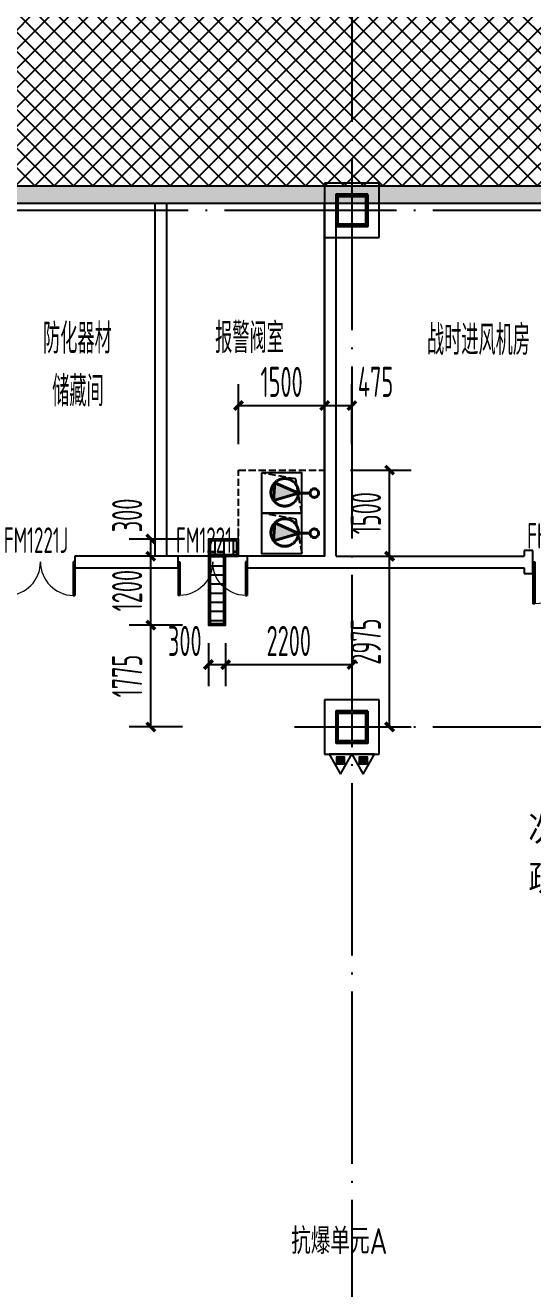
# Model space of a CAD drawing. Extents: x -473190 to 2138458, y -81875 to 2633646.
# Drawn here: x 556497 to 565337, y 83157 to 105167 of the extents above; entities that cross this region are included whole.
import ezdxf

# ---------------------------------------------------------------- set-up
doc = ezdxf.new("R2010")
doc.units = 0
doc.header["$LTSCALE"] = 1000
for name, pattern in [('DASH', [0.35, 0.25, -0.1]), ('DOTE', [2.42, 2, -0.2, 0.02, -0.2]), ('排水', [1.1, 1, -0.1])]:
    doc.linetypes.add(name, pattern=pattern)
for name, color, linetype in [('03小品', 2, 'Continuous'), ('A-COLUMN', 2, 'Continuous'), ('A-PUB_HATCH', 8, 'Continuous'), ('A-ROOM_NAME', 23, 'Continuous'), ('A-WALL', 2, 'Continuous'), ('DOOR_FIRE', 4, 'Continuous'), ('DOOR_FIRE_TEXT', 7, 'Continuous'), ('DOTE', 1, 'DOTE'), ('PUB_DIM', 3, 'Continuous'), ('RF-KTK', 210, 'Continuous'), ('RF-QT', 30, 'Continuous'), ('S-柱', 51, 'Continuous'), ('S-柱-填充', 8, 'Continuous'), ('W-EQUIP_灭火器', 7, 'Continuous'), ('排水', 4, 'Continuous'), ('索引线', 252, 'Continuous'), ('集水坑', 4, 'Continuous')]:
    doc.layers.add(name, color=color, linetype=linetype)
doc.layers.add('GPS-污水', color=2, linetype='排水', lineweight=40)
doc.layers.add('RF-WZ', color=110, linetype='Continuous', lineweight=0)
doc.styles.add('8B2_02', font='tssdeng.shx', dxfattribs={"width": 0.6, "bigfont": 'TSSDCHN.shx'})
doc.styles.add('_TCH_DIM_T3', font='tssdeng.shx', dxfattribs={"width": 0.564706, "bigfont": '@@@tssdchn.shx'})
doc.styles.add('_TCH_WINDOW', font='tssdeng.shx', dxfattribs={"width": 0.8, "height": 3.5, "bigfont": 'tssdchn.shx'})
doc.styles.get("Standard").update_dxf_attribs({"font": 'gbenor.shx', "bigfont": 'gbcbig.shx'})
doc.styles.add('TYDG_01', font='', dxfattribs={"width": 0.8})
doc.styles.add('TYDG_02', font='TSSDENG', dxfattribs={"width": 0.8, "bigfont": 'TSSDCHN'})
doc.styles.get('TYDG_01').set_extended_font_data('SimSun')
doc.dimstyles.new('_TCH_ARCH&&150', dxfattribs={"dimtxt": 525, "dimasz": 150, "dimexe": 375, "dimexo": 450, "dimgap": 150, "dimtad": 1, "dimdec": 0, "dimzin": 0, "dimdsep": 46, "dimtxsty": '_TCH_DIM_T3', "dimblk": 'ARCHTICK', "dimcen": 0.09, "dimclrt": 7, "dimazin": 2, "dimtfac": 1, "dimtdec": 0, "dimtix": 1, "dimtmove": 2, "dimatfit": 3, "dimfxl": 0, "dimtolj": 1, "dimtzin": 0, "dimarcsym": 0})

# ---------------------------------------------------------------- blocks, each defined once
blk = doc.blocks.new('$SB01_1')
h = blk.add_hatch(color=256)
h.dxf.hatch_style = 1
h.paths.add_polyline_path([(-0.381, -0.323), (0.5, 0), (-0.381, 0.323)])
h.paths.add_polyline_path([(0, 0), (0.002, 0), (0.002, 0.001), (0, 0.001)], flags=24)
h.paths.add_polyline_path([(0, -0.002), (0.003, -0.002), (0.003, -0.001), (0, -0.001)], flags=24)
h.paths.add_polyline_path([(0, -0.003), (0.003, -0.003), (0.003, -0.002), (0, -0.002)], flags=24)
for p, q in [((0.5, 0), (-0.381, 0.323)), ((-0.381, 0.323), (-0.381, -0.323)), ((0.5, 0), (-0.381, -0.323))]:
    blk.add_line(p, q)
blk.add_circle((0, 0), 0.5)
at = {"flags": 1}
for tag, p in [('UNIT', (0, 0)), ('SPEC', (0, -0.002)), ('WHAT', (0, -0.003))]:
    blk.add_attdef(tag, p, '', height=0.001, dxfattribs=at)
blk = doc.blocks.new('人防集水坑')
at = {"layer": 'GPS-污水', "linetype": '排水'}
for p, q in [((307486, 701151), (307284, 701151)), ((307486, 700451), (307284, 700451))]:
    blk.add_line(p, q, dxfattribs=at)
for centre in [(307561, 701151), (307561, 700451)]:
    blk.add_circle(centre, 75, dxfattribs=at)
at = {"layer": '集水坑', "linetype": 'DASH', "ltscale": 0.5}
blk.add_lwpolyline([(306241, 700051), (306241, 701551), (307741, 701551), (307741, 700051)], close=True, dxfattribs=at)
at = {"layer": '集水坑', "linetype": 'Continuous', "ltscale": 0.5}
for points in [[(306641, 701501), (306641, 700801), (307341, 700801), (307341, 701501)], [(306641, 700801), (306641, 700101), (307341, 700101), (307341, 700801)]]:
    blk.add_lwpolyline(points, close=True, dxfattribs=at)
at = {"layer": '集水坑', "linetype": 'DASH', "ltscale": 0.5}
for points in [[(307341, 700801), (307237, 701397), (306641, 701501)], [(307347, 700101), (307243, 700697), (306647, 700801)]]:
    blk.add_lwpolyline(points, dxfattribs=at)
at = {"layer": 'GPS-污水', "linetype": '排水', "xscale": -480.0000000000002, "yscale": 480.0000000000002, "zscale": 480.0000000000002, "rotation": 176.2535374729293}
for p in [(307045, 701164, 0), (307045, 700464, 0)]:
    blk.add_blockref('$SB01_1', p, dxfattribs=at)
blk = doc.blocks.new('_ArchTick')
at = {"color": 0, "linetype": 'ByBlock', "const_width": 0.4}
blk.add_lwpolyline([(-0.5, -0.5), (0.5, 0.5)], dxfattribs=at)
blk = doc.blocks.new('*D5267')
at = {"layer": 'Defpoints', "color": 0, "transparency": 16777216}
for p in [(124159, -86068), (122659, -87193), (124159, -87193)]:
    blk.add_point(p, dxfattribs=at)
at = {"layer": 'PUB_DIM', "color": 0, "lineweight": -2, "transparency": 16777216}
for p, q in [((122659, -86743), (122659, -85693)), ((124159, -86743), (124159, -85693)), ((122659, -86068), (124159, -86068))]:
    blk.add_line(p, q, dxfattribs=at)
at = {"layer": 'PUB_DIM', "color": 0, "lineweight": -2, "transparency": 16777216, "xscale": 150, "yscale": 150, "zscale": 150, "rotation": 180}
blk.add_blockref('_ArchTick', (122659, -86068), dxfattribs=at)
at = {"layer": 'PUB_DIM', "color": 0, "lineweight": -2, "transparency": 16777216, "xscale": 150, "yscale": 150, "zscale": 150}
blk.add_blockref('_ArchTick', (124159, -86068), dxfattribs=at)
at = {"layer": 'PUB_DIM', "color": 7, "transparency": 16777216, "insert": (123409, -85656), "char_height": 525, "attachment_point": 5, "style": '_TCH_DIM_T3'}
blk.add_mtext('\\A1;1500', dxfattribs=at)
blk = doc.blocks.new('*D5268')
at = {"layer": 'Defpoints', "color": 0, "transparency": 16777216}
for p in [(124634, -86068), (124159, -87193), (124634, -87193)]:
    blk.add_point(p, dxfattribs=at)
at = {"layer": 'PUB_DIM', "color": 0, "lineweight": -2, "transparency": 16777216}
for p, q in [((124159, -86743), (124159, -85693)), ((124634, -86743), (124634, -85693)), ((124159, -86068), (124634, -86068))]:
    blk.add_line(p, q, dxfattribs=at)
at = {"layer": 'PUB_DIM', "color": 0, "lineweight": -2, "transparency": 16777216, "xscale": 150, "yscale": 150, "zscale": 150, "rotation": 180}
blk.add_blockref('_ArchTick', (124159, -86068), dxfattribs=at)
at = {"layer": 'PUB_DIM', "color": 0, "lineweight": -2, "transparency": 16777216, "xscale": 150, "yscale": 150, "zscale": 150}
blk.add_blockref('_ArchTick', (124634, -86068), dxfattribs=at)
at = {"layer": 'PUB_DIM', "color": 7, "transparency": 16777216, "insert": (125045, -85656), "char_height": 525, "attachment_point": 5, "style": '_TCH_DIM_T3'}
blk.add_mtext('\\A1;475', dxfattribs=at)
blk = doc.blocks.new('*D5269')
at = {"layer": 'Defpoints', "color": 0, "transparency": 16777216}
for p in [(124159, -87193), (125290, -87193), (124159, -88693)]:
    blk.add_point(p, dxfattribs=at)
at = {"layer": 'PUB_DIM', "color": 0, "lineweight": -2, "transparency": 16777216}
for p, q in [((124609, -87193), (125665, -87193)), ((125290, -88693), (125290, -87193)), ((124609, -88693), (125665, -88693))]:
    blk.add_line(p, q, dxfattribs=at)
at = {"layer": 'PUB_DIM', "color": 0, "lineweight": -2, "transparency": 16777216, "xscale": 150, "yscale": 150, "zscale": 150}
for p, rotation in [((125290, -87193), 90), ((125290, -88693), 270)]:
    blk.add_blockref('_ArchTick', p, dxfattribs=dict(at, rotation=rotation))
at = {"layer": 'PUB_DIM', "color": 7, "transparency": 16777216, "insert": (124877, -87943), "char_height": 525, "attachment_point": 5, "rotation": 90, "style": '_TCH_DIM_T3'}
blk.add_mtext('\\A1;1500', dxfattribs=at)
blk = doc.blocks.new('*D5270')
at = {"layer": 'Defpoints', "color": 0, "transparency": 16777216}
for p in [(124159, -88693), (125290, -88693), (124159, -91668)]:
    blk.add_point(p, dxfattribs=at)
at = {"layer": 'PUB_DIM', "color": 0, "lineweight": -2, "transparency": 16777216}
for p, q in [((124609, -88693), (125665, -88693)), ((125290, -91668), (125290, -88693)), ((124609, -91668), (125665, -91668))]:
    blk.add_line(p, q, dxfattribs=at)
at = {"layer": 'PUB_DIM', "color": 0, "lineweight": -2, "transparency": 16777216, "xscale": 150, "yscale": 150, "zscale": 150}
for p, rotation in [((125290, -88693), 90), ((125290, -91668), 270)]:
    blk.add_blockref('_ArchTick', p, dxfattribs=dict(at, rotation=rotation))
at = {"layer": 'PUB_DIM', "color": 7, "transparency": 16777216, "insert": (124877, -90181), "char_height": 525, "attachment_point": 5, "rotation": 90, "style": '_TCH_DIM_T3'}
blk.add_mtext('\\A1;2975', dxfattribs=at)
blk = doc.blocks.new('*D5303')
at = {"layer": 'Defpoints', "color": 0, "transparency": 16777216}
for p in [(122134, -89760), (122434, -89760), (122434, -90581)]:
    blk.add_point(p, dxfattribs=at)
at = {"layer": 'PUB_DIM', "color": 0, "lineweight": -2, "transparency": 16777216}
for p, q in [((122134, -90210), (122134, -90956)), ((122434, -90210), (122434, -90956)), ((122134, -90581), (122434, -90581))]:
    blk.add_line(p, q, dxfattribs=at)
at = {"layer": 'PUB_DIM', "color": 0, "lineweight": -2, "transparency": 16777216, "xscale": 150, "yscale": 150, "zscale": 150, "rotation": 180}
blk.add_blockref('_ArchTick', (122134, -90581), dxfattribs=at)
at = {"layer": 'PUB_DIM', "color": 0, "lineweight": -2, "transparency": 16777216, "xscale": 150, "yscale": 150, "zscale": 150}
blk.add_blockref('_ArchTick', (122434, -90581), dxfattribs=at)
at = {"layer": 'PUB_DIM', "color": 7, "transparency": 16777216, "insert": (121722, -90169), "char_height": 525, "attachment_point": 5, "style": '_TCH_DIM_T3'}
blk.add_mtext('\\A1;300', dxfattribs=at)
blk = doc.blocks.new('*D5304')
at = {"layer": 'Defpoints', "color": 0, "transparency": 16777216}
for p in [(122434, -89760), (124634, -89760), (124634, -90581)]:
    blk.add_point(p, dxfattribs=at)
at = {"layer": 'PUB_DIM', "color": 0, "lineweight": -2, "transparency": 16777216}
for p, q in [((122434, -90210), (122434, -90956)), ((124634, -90210), (124634, -90956)), ((122434, -90581), (124634, -90581))]:
    blk.add_line(p, q, dxfattribs=at)
at = {"layer": 'PUB_DIM', "color": 0, "lineweight": -2, "transparency": 16777216, "xscale": 150, "yscale": 150, "zscale": 150, "rotation": 180}
blk.add_blockref('_ArchTick', (122434, -90581), dxfattribs=at)
at = {"layer": 'PUB_DIM', "color": 0, "lineweight": -2, "transparency": 16777216, "xscale": 150, "yscale": 150, "zscale": 150}
blk.add_blockref('_ArchTick', (124634, -90581), dxfattribs=at)
at = {"layer": 'PUB_DIM', "color": 7, "transparency": 16777216, "insert": (123534, -90169), "char_height": 525, "attachment_point": 5, "style": '_TCH_DIM_T3'}
blk.add_mtext('\\A1;2200', dxfattribs=at)
blk = doc.blocks.new('*D5305')
at = {"layer": 'Defpoints', "color": 0, "transparency": 16777216}
for p in [(121130, -89894), (122134, -89894), (122134, -91668)]:
    blk.add_point(p, dxfattribs=at)
at = {"layer": 'PUB_DIM', "color": 0, "lineweight": -2, "transparency": 16777216}
for p, q in [((121684, -89894), (120755, -89894)), ((121130, -91668), (121130, -89894)), ((121684, -91668), (120755, -91668))]:
    blk.add_line(p, q, dxfattribs=at)
at = {"layer": 'PUB_DIM', "color": 0, "lineweight": -2, "transparency": 16777216, "xscale": 150, "yscale": 150, "zscale": 150}
for p, rotation in [((121130, -89894), 90), ((121130, -91668), 270)]:
    blk.add_blockref('_ArchTick', p, dxfattribs=dict(at, rotation=rotation))
at = {"layer": 'PUB_DIM', "color": 7, "transparency": 16777216, "insert": (120718, -90781), "char_height": 525, "attachment_point": 5, "rotation": 90, "style": '_TCH_DIM_T3'}
blk.add_mtext('\\A1;1775', dxfattribs=at)
blk = doc.blocks.new('*D5306')
at = {"layer": 'Defpoints', "color": 0, "transparency": 16777216}
for p in [(121130, -88693), (122134, -88693), (122134, -89894)]:
    blk.add_point(p, dxfattribs=at)
at = {"layer": 'PUB_DIM', "color": 0, "lineweight": -2, "transparency": 16777216}
for p, q in [((121684, -88693), (120755, -88693)), ((121130, -89894), (121130, -88693)), ((121684, -89894), (120755, -89894))]:
    blk.add_line(p, q, dxfattribs=at)
at = {"layer": 'PUB_DIM', "color": 0, "lineweight": -2, "transparency": 16777216, "xscale": 150, "yscale": 150, "zscale": 150}
for p, rotation in [((121130, -88693), 90), ((121130, -89894), 270)]:
    blk.add_blockref('_ArchTick', p, dxfattribs=dict(at, rotation=rotation))
at = {"layer": 'PUB_DIM', "color": 7, "transparency": 16777216, "insert": (120718, -89293), "char_height": 525, "attachment_point": 5, "rotation": 90, "style": '_TCH_DIM_T3'}
blk.add_mtext('\\A1;1200', dxfattribs=at)
blk = doc.blocks.new('*D5307')
at = {"layer": 'Defpoints', "color": 0, "transparency": 16777216}
for p in [(121130, -88393), (122134, -88393), (122134, -88693)]:
    blk.add_point(p, dxfattribs=at)
at = {"layer": 'PUB_DIM', "color": 0, "lineweight": -2, "transparency": 16777216}
for p, q in [((121684, -88393), (120755, -88393)), ((121130, -88693), (121130, -88393)), ((121684, -88693), (120755, -88693))]:
    blk.add_line(p, q, dxfattribs=at)
at = {"layer": 'PUB_DIM', "color": 0, "lineweight": -2, "transparency": 16777216, "xscale": 150, "yscale": 150, "zscale": 150}
for p, rotation in [((121130, -88393), 90), ((121130, -88693), 270)]:
    blk.add_blockref('_ArchTick', p, dxfattribs=dict(at, rotation=rotation))
at = {"layer": 'PUB_DIM', "color": 7, "transparency": 16777216, "insert": (120718, -87982), "char_height": 525, "attachment_point": 5, "rotation": 90, "style": '_TCH_DIM_T3'}
blk.add_mtext('\\A1;300', dxfattribs=at)
blk = doc.blocks.new('A$C7EFF042E')
at = {"layer": 'A-COLUMN', "color": 6}
for p, q in [((725, -44775), (-225, -44775)), ((-225, -44775), (-225, -45725)), ((725, -45725), (725, -44775)), ((-225, -45725), (725, -45725)), ((725, -53775), (-225, -53775)), ((-225, -53775), (-225, -54725)), ((725, -54725), (725, -53775)), ((-225, -54725), (725, -54725))]:
    blk.add_line(p, q, dxfattribs=at)
at = {"layer": 'S-柱', "color": 6, "lineweight": 35}
for points in [[(525, -44975), (-25, -44975), (-25, -45525), (525, -45525)], [(525, -44975), (-25, -44975), (-25, -45525), (525, -45525)], [(525, -53975), (-25, -53975), (-25, -54525), (525, -54525)], [(525, -53975), (-25, -53975), (-25, -54525), (525, -54525)]]:
    blk.add_lwpolyline(points, close=True, dxfattribs=at)
at = {"layer": 'S-柱-填充', "color": 6, "lineweight": 35}
for points in [[(495, -45495), (5, -45495), (5, -45005), (495, -45005)], [(495, -54495), (5, -54495), (5, -54005), (495, -54005)]]:
    blk.add_lwpolyline(points, close=True, dxfattribs=at)
blk = doc.blocks.new('A$C4F5A101F')
at = {"layer": 'DOTE', "color": 16, "linetype": 'DOTE', "ltscale": 1.5}
for p, q in [((-167489.7, 16373.7), (-167489.7, -213765.2)), ((-39660.8, -53507.4), (-180399, -53507.4)), ((-39660.8, -62507.4), (-168489.7, -62507.4))]:
    blk.add_line(p, q, dxfattribs=at)
blk = doc.blocks.new('$TwtSys$00000546')
h = blk.add_hatch()
h.set_pattern_fill('ANSI31', color=256, scale=200, style=0)
h.set_pattern_definition([(45, (-38543.802, -6670.83), (-17.67767, 17.67767), [])])
h.paths.add_polyline_path([(-65, 174), (65, 174), (65, 44), (-65, 44)])
for points in [[(0, 344), (-198, 0), (198, 0)], [(-65, 174), (65, 174), (65, 44), (-65, 44)]]:
    blk.add_lwpolyline(points, close=True)
blk = doc.blocks.new('$DorLib2D$00000002')
for p, q in [((-0.5, 0), (-0.5, 0.4875)), ((-0.475, 0.4875), (-0.5, 0.4875)), ((-0.475, 0), (-0.475, 0.4875)), ((0.475, 0), (0.475, 0.4875)), ((0.475, 0.4875), (0.5, 0.4875)), ((0.5, 0), (0.5, 0.4875)), ((-0.5, 0), (-0.475, 0)), ((0.5, 0), (0.475, 0))]:
    blk.add_line(p, q)
at = {"lineweight": 13}
for centre, start, end in [((-0.4875, 0), 0, 88.53072), ((0.4875, 0), 91.46928, 180)]:
    blk.add_arc(centre, 0.4875, start, end, dxfattribs=at)
blk = doc.blocks.new('rfk')
at = {"layer": 'A-PUB_HATCH'}
for points in [[(440423.2, -713335.2), (440423.2, -713635.2), (443423.2, -713635.2), (443423.2, -713335.2)], [(443423.2, -713335.2), (443423.2, -713635.2), (446373.2, -713635.2), (446373.2, -713335.2)], [(446373.2, -713335.2), (446373.2, -713635.2), (451598.2, -713635.2), (451748.2, -713535.2), (451748.2, -713335.2)]]:
    blk.add_hatch(color=256, dxfattribs=at).paths.add_polyline_path(points)
at = {"color": 2}
blk.add_lwpolyline([(443523.2, -713635.2), (446273.2, -713635.2), (446273.2, -719785.2), (443523.2, -719785.2)], close=True, dxfattribs=at)
at = {"layer": 'A-WALL'}
for p, q in [((443323.2, -719785.2), (443323.2, -713635.2)), ((443523.2, -719785.2), (443523.2, -713635.2)), ((446273.2, -719785.2), (446273.2, -713635.2)), ((446473.2, -719785.2), (446473.2, -713635.2)), ((449898.2, -719685.2), (449748.2, -719685.2)), ((449748.2, -719685.2), (449748.2, -719785.2)), ((449898.2, -720085.2), (449898.2, -719685.2)), ((443323.2, -719785.2), (441923.2, -719785.2)), ((441923.2, -719785.2), (441923.2, -719985.2)), ((443723.2, -719785.2), (443523.2, -719785.2)), ((443723.2, -719985.2), (443723.2, -719785.2)), ((446273.2, -719785.2), (444923.2, -719785.2)), ((444923.2, -719785.2), (444923.2, -719985.2)), ((446473.2, -719785.2), (449748.2, -719785.2)), ((441923.2, -719985.2), (443423.2, -719985.2)), ((443423.2, -719985.2), (443723.2, -719985.2)), ((444923.2, -719985.2), (446373.2, -719985.2)), ((446373.2, -719985.2), (449748.2, -719985.2)), ((449748.2, -719985.2), (449748.2, -720085.2)), ((449748.2, -720085.2), (449898.2, -720085.2))]:
    blk.add_line(p, q, dxfattribs=at)
at = {"layer": 'RF-QT'}
for p, q in [((440423.2, -713335.2), (443423.2, -713335.2)), ((443423.2, -713335.2), (446373.2, -713335.2)), ((446373.2, -713335.2), (451748.2, -713335.2)), ((440423.2, -713635.2), (443423.2, -713635.2)), ((443423.2, -713635.2), (446373.2, -713635.2)), ((446373.2, -713635.2), (451598.2, -713635.2))]:
    blk.add_line(p, q, dxfattribs=at)
at = {"layer": 'DOOR_FIRE'}
ref = blk.add_blockref('$DorLib2D$00000002', (441323.2, -719885.2), dxfattribs=dict(at, xscale=-1200, yscale=-1200, zscale=200))
ref.add_attrib('A', 'FM1221J', (440683.5, -719728.5), dxfattribs={"layer": 'DOOR_FIRE_TEXT', "height": 446.25, "style": '_TCH_WINDOW', "width": 0.564706})
ref = blk.add_blockref('$DorLib2D$00000002', (444323.2, -719885.2), dxfattribs=dict(at, xscale=1200, yscale=-1200, zscale=200))
ref.add_attrib('A', 'FM1221J', (443683.5, -719728.5), dxfattribs={"layer": 'DOOR_FIRE_TEXT', "height": 446.25, "style": '_TCH_WINDOW', "width": 0.564706})
ref = blk.add_blockref('$DorLib2D$00000002', (450648.2, -719885.2), dxfattribs=dict(at, xscale=1500, yscale=-1500, zscale=400))
ref.add_attrib('A', 'FHGMJ1522', (449800.1, -719653), dxfattribs={"layer": 'DOOR_FIRE_TEXT', "height": 446.25, "style": '_TCH_WINDOW', "width": 0.564706})
at = {"layer": 'RF-WZ', "style": '8B2_02', "width": 0.6}
for s, p in [('防化器材', (441368, -716253.7)), ('战时进风机房', (448055.2, -716281.3)), ('储藏间', (441526.7, -717173.7))]:
    blk.add_text(s, height=525, dxfattribs=at).set_placement(p)
blk = doc.blocks.new('zsgc')
at = {"layer": 'RF-WZ', "style": 'TYDG_02', "width": 0.8}
blk.add_text('抗爆单元A', height=450, rotation=90, dxfattribs=at).set_placement((-245089.6, -230316.8))
blk = doc.blocks.new('ADFASDF')
h = blk.add_hatch()
h.set_pattern_fill('ANSI37', color=8, scale=150)
h.set_pattern_definition([(45, (0, 0), (-168.3798, 168.3798), []), (135, (0, 0), (-168.3798, -168.3798), [])])
h.paths.add_polyline_path([(521397, 239186), (521397, 224886), (539697, 224886), (539697, 169261), (524947, 169261), (524947, 171211), (527822, 171211), (527922, 176611), (501318, 176611), (501125, 109884), (530547, 109887), (530547, 107449), (538188, 100503), (536147, 98236), (540086, 94690), (517812, 69953), (517812, 59790), (482108, 20136), (405247, 20136), (405247, 26086), (391997, 40436), (391997, 64736), (399997, 64738), (399997, 239186), (409022, 239186)])
blk.add_lwpolyline([(539697, 224886), (539697, 169261), (524947, 169261), (524947, 171211), (527822, 171211), (527922, 176611), (501318, 176611), (501125, 109884), (530547, 109887), (530547, 107449), (538188, 100503), (536147, 98236), (540086, 94690), (517812, 69953), (517812, 59790), (482108, 20136), (405247, 20136), (405247, 26086), (391997, 40436), (391997, 64736), (399997, 64738), (399997, 239186)])
blk = doc.blocks.new('A$C3672542B')
at = {"layer": '03小品'}
h = blk.add_hatch(dxfattribs=at)
h.set_pattern_fill('ANSI31', color=8, scale=100, angle=585, style=0)
h.set_pattern_definition([(270, (107367.31, 142741.77), (158.75, -2e-13), [])])
h.paths.add_polyline_path([(122603.7, -88663.2), (122164.1, -88663.2), (122164.1, -88423.2), (122603.7, -88423.2)])
h = blk.add_hatch(dxfattribs=at)
h.set_pattern_fill('ANSI31', color=8, scale=100, angle=135, style=0)
h.set_pattern_definition([(180, (107367.31, 142741.77), (-1e-14, -158.75), [])])
h.paths.add_polyline_path([(122164.1, -89863.5), (122404.1, -89863.5), (122404.1, -88663.2), (122164.1, -88663.2)])
at = {"layer": '03小品', "color": 4}
blk.add_lwpolyline([(122658.7, -88393.2), (122134.1, -88393.2), (122134.1, -89893.5), (122434.1, -89893.5), (122434.1, -88693.2), (122658.7, -88693.2), (122658.7, -88393.2)], dxfattribs=at)
blk.add_lwpolyline([(122628.7, -88423.2), (122164.1, -88423.2), (122164.1, -89863.5), (122404.1, -89863.5), (122404.1, -88663.2), (122628.7, -88663.2)], close=True, dxfattribs=at)
at = {"layer": '03小品', "color": 8}
blk.add_lwpolyline([(122404.1, -88663.2), (122164.1, -88663.2)], dxfattribs=at)
at = {"layer": '排水', "color": 3, "linetype": 'DASH'}
blk.add_lwpolyline([(121418.2, -85952.7, 0, 0, 0), (122130.1, -86664.6, 160, 0, 0), (122554.3, -87088.9, 0, 0, 0)], format="xyseb", dxfattribs=at)
at = {"layer": '集水坑', "linetype": 'Continuous'}
blk.add_blockref('人防集水坑', (-183582.4, -788743.9), dxfattribs=at)
at = {"layer": 'PUB_DIM'}
for p1, p2, distance, picture, middle in [((122658.7, -87193.2), (124158.7, -87193.2), 1125.1, '*D5267', (123408.7, -85655.6)), ((124158.7, -88693.2), (124158.7, -87193.2), -1130.9, '*D5269', (124877.1, -87943.2)), ((122134.1, -89893.5), (122134.1, -88693.2), 1003.9, '*D5306', (120717.7, -89293.4)), ((124158.7, -91668.2), (124158.7, -88693.2), -1130.9, '*D5270', (124877.1, -90180.7)), ((122134.1, -91668.2), (122134.1, -89893.5), 1003.9, '*D5305', (120717.7, -90780.9)), ((122434.1, -89759.7), (124633.7, -89759.7), -821.7, '*D5304', (123533.9, -90168.9))]:
    dim = blk.add_aligned_dim(p1=p1, p2=p2, distance=distance, dimstyle='_TCH_ARCH&&150', dxfattribs=at)
    dim.commit()
    dim.dimension.update_dxf_attribs({"geometry": picture, "text_midpoint": middle})
for base, p1, p2, angle, picture, middle in [((124633.7, -86068.1), (124158.7, -87193.2), (124633.7, -87193.2), 0, '*D5268', (125045.4, -85655.6)), ((121130.2, -88393.2), (122134.1, -88693.2), (122134.1, -88393.2), 90, '*D5307', (120717.7, -87981.5)), ((122434.1, -90581.4), (122134.1, -89759.7), (122434.1, -89759.7), 0, '*D5303', (121722.4, -90168.9))]:
    dim = blk.add_linear_dim(base=base, p1=p1, p2=p2, angle=angle, dimstyle='_TCH_ARCH&&150', dxfattribs=at)
    dim.commit()
    dim.dimension.update_dxf_attribs({"geometry": picture, "text_midpoint": middle, "dimtype": 161})

msp = doc.modelspace()

# ---------------------------------------------------------------- linework, layer by layer
at = {"layer": 'A-COLUMN'}
for p, q in [((562662.2, 102417.4), (561712.2, 102417.4)), ((561712.2, 102417.4), (561712.2, 101467.4)), ((562662.2, 101467.4), (562662.2, 102417.4)), ((561712.2, 101467.4), (562662.2, 101467.4))]:
    msp.add_line(p, q, dxfattribs=at)

# ---------------------------------------------------------------- block references
at = {"rotation": 270}
msp.add_blockref('zsgc', (791445.2, -161327.1), dxfattribs=at)
for name, p in [('A$C3672542B', (437553.5, 184610.6)), ('ADFASDF', (49490, -74243.9))]:
    msp.add_blockref(name, p)
at = {"layer": 'RF-QT'}
for name, p in [('A$C4F5A101F', (729676.9, 155449.8)), ('A$C7EFF042E', (561937.2, 147192.4))]:
    msp.add_blockref(name, p, dxfattribs=at)
at = {"layer": 'W-EQUIP_灭火器', "rotation": 180}
for p in [(561988.8, 92467.4), (562385.6, 92467.4)]:
    msp.add_blockref('$TwtSys$00000546', p, dxfattribs=at)
at = {"layer": '索引线'}
msp.add_blockref('rfk', (115439, 815702.6), dxfattribs=at)

# ---------------------------------------------------------------- texts
at = {"layer": 'A-ROOM_NAME', "style": '8B2_02', "width": 0.6}
msp.add_text('报警阀室', height=525, dxfattribs=at).set_placement((559803.9, 99458.1))
at = {"layer": 'RF-KTK', "color": 110, "linetype": 'DASH', "style": 'TYDG_01', "width": 0.8}
for s, p in [('次要口 3-2号口 ', (565261.2, 90957.8)), ('疏散人数：400人', (565266.6, 90093.4))]:
    msp.add_text(s, height=453.16, dxfattribs=at).set_placement(p)

doc.saveas('drawing.dxf')
